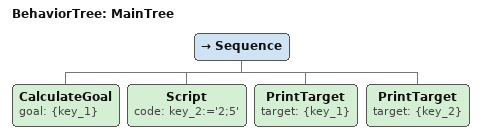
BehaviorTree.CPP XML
<?xml version="1.0" encoding="UTF-8"?>
<root BTCPP_format="4"
      main_tree_to_execute="MainTree">
  <BehaviorTree ID="MainTree">
    <Sequence>
      <CalculateGoal goal="{key_1}"/>
      <Script code="key_2:=&apos;2;5&apos;"/>
      <PrintTarget target="{key_1}"/>
      <PrintTarget target="{key_2}"/>
    </Sequence>
  </BehaviorTree>

</root>
